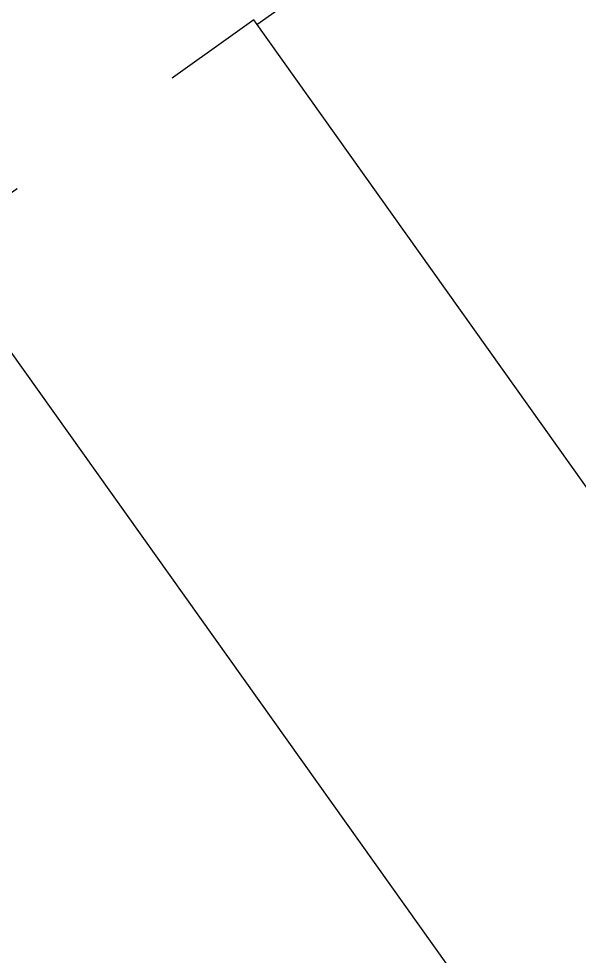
# Model space of a CAD drawing. Header units: feet. Extents: x 2321988 to 2329858, y 6722724 to 6730499.
# Drawn here: x 2326065.933 to 2326067.561, y 6726845.184 to 6726847.905 of the extents above; entities that cross this region are included whole.
import ezdxf

# ---------------------------------------------------------------- set-up
doc = ezdxf.new("R2010")
doc.units = ezdxf.units.FT
doc.header["$MEASUREMENT"] = 0
doc.layers.add('C-BESS-EQUIPMENT', color=255, linetype='Continuous')

# ---------------------------------------------------------------- blocks, each defined once
blk = doc.blocks.new('*U57')
blk.add_wipeout([(464, -67.5), (464, 67.5), (472, 67.5), (472, -67.5)]).dxf.layer = 'C-BESS-EQUIPMENT'
blk = doc.blocks.new('Midpoint Site Plan$0$P1730-01-0001')
at = {"color": 0, "linetype": 'ByBlock', "lineweight": -2}
for p, q in [((0, 35.194), (0, -35.194)), ((6.806, 34.998), (39.37, 34.998))]:
    blk.add_line(p, q, dxfattribs=at)
blk.add_lwpolyline([(6.806, 35.194), (-6.806, 35.194), (-6.806, -35.194), (6.806, -35.194)], close=True, dxfattribs=at)

msp = doc.modelspace()

# ---------------------------------------------------------------- block references
at = {"layer": 'C-BESS-EQUIPMENT', "xscale": 0.08333333333333331, "yscale": 0.08333333333333331, "zscale": 0.08333333333333331, "rotation": 305.4689808292026}
msp.add_blockref('*U57', (2326041.4532, 6726882.2405), dxfattribs=at)

# ---------------------------------------------------------------- next in the draw order: wipeouts: each hides what was drawn before it
msp.add_wipeout([(2326064.1746, 6726849.7753), (2326064.7175, 6726850.1621), (2326071.5356, 6726840.5926), (2326070.9926, 6726840.2058)]).dxf.layer = 'C-BESS-EQUIPMENT'

# ---------------------------------------------------------------- next in the draw order: linework, layer by layer
at = {"layer": 'C-BESS-EQUIPMENT'}
msp.add_lwpolyline([(2326063.3223, 6726845.945), (2326068.6161, 6726849.7167), (2326072.3878, 6726844.4229), (2326067.094, 6726840.6512)], close=True, dxfattribs=at)

# ---------------------------------------------------------------- next in the draw order: block references
at = {"layer": 'C-BESS-EQUIPMENT', "xscale": 0.08333333333333331, "yscale": 0.08333333333333331, "zscale": 0.08333333333333331, "rotation": 35.46898082920265}
msp.add_blockref('Midpoint Site Plan$0$P1730-01-0001', (2326067.8551, 6726845.1839), dxfattribs=at)

# ---------------------------------------------------------------- next in the draw order: wipeouts: each hides what was drawn before it
msp.add_wipeout([(2326044.1544, 6726887.5417), (2326077.858, 6726840.2369), (2326077.4083, 6726839.9165), (2326043.7047, 6726887.2214)]).dxf.layer = 'C-BESS-EQUIPMENT'

# ---------------------------------------------------------------- next in the draw order: wipeouts: each hides what was drawn before it
msp.add_wipeout([(2326040.0822, 6726884.6404), (2326073.7858, 6726837.3356), (2326073.3362, 6726837.0152), (2326039.6325, 6726884.3201)]).dxf.layer = 'C-BESS-EQUIPMENT'

# ---------------------------------------------------------------- next in the draw order: wipeouts: each hides what was drawn before it
msp.add_wipeout([(2326036.0101, 6726881.739), (2326069.7137, 6726834.4343), (2326069.264, 6726834.1139), (2326035.5604, 6726881.4188)]).dxf.layer = 'C-BESS-EQUIPMENT'

doc.saveas('drawing.dxf')
